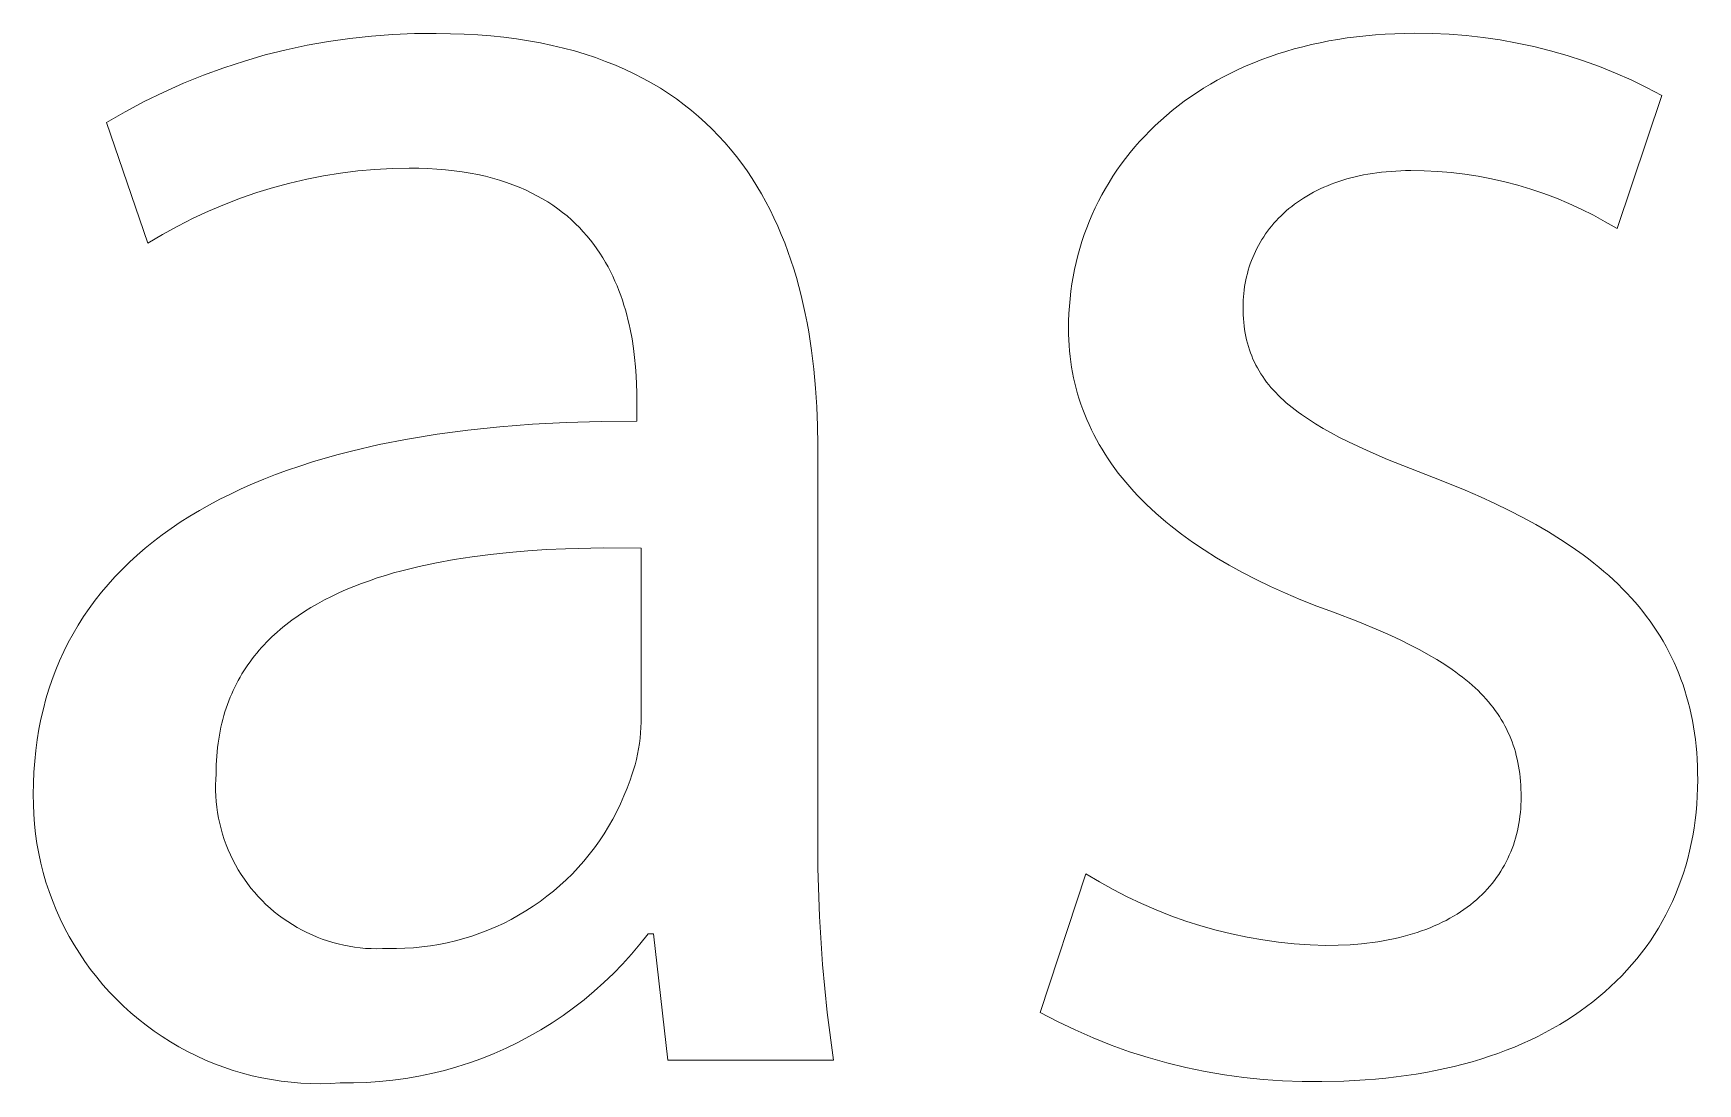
# Model space of a CAD drawing. Header units: millimetres. Extents: x 3269 to 7089, y 1744 to 4413.
# Drawn here: x 6496.23 to 6526.92, y 1807.37 to 1826.73 of the extents above; entities that cross this region are included whole.
import ezdxf

# ---------------------------------------------------------------- set-up
doc = ezdxf.new("R2010")
doc.units = ezdxf.units.MM
doc.header["$MEASUREMENT"] = 0
doc.layers.add('Domyślny', color=7, linetype='Continuous', true_color=0x000000)

msp = doc.modelspace()

# ---------------------------------------------------------------- linework, layer by layer
at = {"layer": 'Domyślny', "color": 18, "lineweight": 15, "true_color": 0x000000}
for p, q in [((6501.67, 1826.582), (6502.064, 1826.638)), ((6502.064, 1826.638), (6502.461, 1826.681)), ((6502.461, 1826.681), (6502.858, 1826.71)), ((6502.858, 1826.71), (6503.257, 1826.726)), ((6503.257, 1826.726), (6503.655, 1826.727)), ((6503.655, 1826.727), (6503.917, 1826.724)), ((6503.917, 1826.724), (6504.172, 1826.716)), ((6504.172, 1826.716), (6504.422, 1826.702)), ((6504.422, 1826.702), (6504.665, 1826.683)), ((6504.665, 1826.683), (6504.902, 1826.658)), ((6504.902, 1826.658), (6505.134, 1826.629)), ((6520.283, 1826.619), (6520.452, 1826.645)), ((6520.452, 1826.645), (6520.623, 1826.668)), ((6520.623, 1826.668), (6520.797, 1826.687)), ((6520.797, 1826.687), (6520.973, 1826.703)), ((6520.973, 1826.703), (6521.151, 1826.715)), ((6521.151, 1826.715), (6521.332, 1826.724)), ((6521.332, 1826.724), (6521.515, 1826.729)), ((6521.515, 1826.729), (6521.701, 1826.731)), ((6521.701, 1826.731), (6522.017, 1826.728)), ((6522.017, 1826.728), (6522.333, 1826.714)), ((6522.333, 1826.714), (6522.649, 1826.69)), ((6522.649, 1826.69), (6522.963, 1826.654)), ((6522.963, 1826.654), (6523.276, 1826.609)), ((6500.118, 1826.22), (6500.501, 1826.331)), ((6500.501, 1826.331), (6500.887, 1826.428)), ((6500.887, 1826.428), (6501.277, 1826.512)), ((6501.277, 1826.512), (6501.67, 1826.582)), ((6505.134, 1826.629), (6505.359, 1826.594)), ((6505.359, 1826.594), (6505.579, 1826.554)), ((6505.579, 1826.554), (6505.793, 1826.509)), ((6505.793, 1826.509), (6506.002, 1826.459)), ((6506.002, 1826.459), (6506.205, 1826.405)), ((6506.205, 1826.405), (6506.402, 1826.346)), ((6506.402, 1826.346), (6506.594, 1826.282)), ((6519.023, 1826.299), (6519.172, 1826.35)), ((6519.172, 1826.35), (6519.323, 1826.397)), ((6519.323, 1826.397), (6519.477, 1826.442)), ((6519.477, 1826.442), (6519.633, 1826.484)), ((6519.633, 1826.484), (6519.792, 1826.522)), ((6519.792, 1826.522), (6519.953, 1826.558)), ((6519.953, 1826.558), (6520.117, 1826.59)), ((6520.117, 1826.59), (6520.283, 1826.619)), ((6523.276, 1826.609), (6523.587, 1826.552)), ((6523.587, 1826.552), (6523.897, 1826.486)), ((6523.897, 1826.486), (6524.204, 1826.409)), ((6524.204, 1826.409), (6524.508, 1826.321)), ((6499.364, 1825.96), (6499.739, 1826.096)), ((6499.739, 1826.096), (6500.118, 1826.22)), ((6506.594, 1826.282), (6506.78, 1826.214)), ((6506.78, 1826.214), (6506.961, 1826.142)), ((6506.961, 1826.142), (6507.137, 1826.065)), ((6507.137, 1826.065), (6507.308, 1825.984)), ((6518.32, 1826.003), (6518.455, 1826.068)), ((6518.455, 1826.068), (6518.593, 1826.13)), ((6518.593, 1826.13), (6518.734, 1826.189)), ((6518.734, 1826.189), (6518.877, 1826.245)), ((6518.877, 1826.245), (6519.023, 1826.299)), ((6524.508, 1826.321), (6524.809, 1826.223)), ((6524.809, 1826.223), (6525.106, 1826.116)), ((6525.106, 1826.116), (6525.4, 1825.998)), ((6498.631, 1825.648), (6498.995, 1825.81)), ((6498.995, 1825.81), (6499.364, 1825.96)), ((6507.308, 1825.984), (6507.474, 1825.899)), ((6507.474, 1825.899), (6507.634, 1825.81)), ((6507.634, 1825.81), (6507.79, 1825.717)), ((6507.79, 1825.717), (6507.94, 1825.62)), ((6517.685, 1825.641), (6517.806, 1825.718)), ((6517.806, 1825.718), (6517.931, 1825.793)), ((6517.931, 1825.793), (6518.058, 1825.866)), ((6518.058, 1825.866), (6518.187, 1825.936)), ((6518.187, 1825.936), (6518.32, 1826.003)), ((6525.4, 1825.998), (6525.689, 1825.87)), ((6525.689, 1825.87), (6525.974, 1825.733)), ((6525.974, 1825.733), (6526.255, 1825.586)), ((6497.92, 1825.286), (6498.272, 1825.473)), ((6498.272, 1825.473), (6498.631, 1825.648)), ((6507.94, 1825.62), (6508.086, 1825.52)), ((6508.086, 1825.52), (6508.227, 1825.415)), ((6508.227, 1825.415), (6508.363, 1825.308)), ((6517.337, 1825.393), (6517.45, 1825.478)), ((6517.45, 1825.478), (6517.566, 1825.56)), ((6517.566, 1825.56), (6517.685, 1825.641)), ((6526.255, 1825.586), (6525.428, 1823.131)), ((6497.575, 1825.086), (6497.92, 1825.286)), ((6508.363, 1825.308), (6508.495, 1825.197)), ((6508.495, 1825.197), (6508.622, 1825.082)), ((6516.913, 1825.031), (6517.015, 1825.125)), ((6517.015, 1825.125), (6517.119, 1825.217)), ((6517.119, 1825.217), (6517.227, 1825.306)), ((6517.227, 1825.306), (6517.337, 1825.393)), ((6498.338, 1822.86), (6497.575, 1825.086)), ((6508.622, 1825.082), (6508.744, 1824.964)), ((6508.744, 1824.964), (6508.862, 1824.843)), ((6508.862, 1824.843), (6508.976, 1824.719)), ((6516.626, 1824.737), (6516.719, 1824.837)), ((6516.719, 1824.837), (6516.815, 1824.935)), ((6516.815, 1824.935), (6516.913, 1825.031)), ((6508.976, 1824.719), (6509.085, 1824.592)), ((6509.085, 1824.592), (6509.19, 1824.462)), ((6516.366, 1824.425), (6516.45, 1824.531)), ((6516.45, 1824.531), (6516.537, 1824.635)), ((6516.537, 1824.635), (6516.626, 1824.737)), ((6502.209, 1824.193), (6501.894, 1824.154)), ((6502.525, 1824.222), (6502.209, 1824.193)), ((6502.842, 1824.24), (6502.525, 1824.222)), ((6503.159, 1824.247), (6502.842, 1824.24)), ((6503.334, 1824.245), (6503.159, 1824.247)), ((6503.504, 1824.239), (6503.334, 1824.245)), ((6503.669, 1824.229), (6503.504, 1824.239)), ((6503.829, 1824.215), (6503.669, 1824.229)), ((6503.985, 1824.198), (6503.829, 1824.215)), ((6504.136, 1824.177), (6503.985, 1824.198)), ((6509.19, 1824.462), (6509.291, 1824.329)), ((6509.291, 1824.329), (6509.387, 1824.194)), ((6509.387, 1824.194), (6509.48, 1824.056)), ((6516.134, 1824.096), (6516.208, 1824.208)), ((6516.208, 1824.208), (6516.286, 1824.317)), ((6516.286, 1824.317), (6516.366, 1824.425)), ((6521.173, 1824.179), (6521.087, 1824.17)), ((6521.261, 1824.186), (6521.173, 1824.179)), ((6521.349, 1824.192), (6521.261, 1824.186)), ((6521.44, 1824.196), (6521.349, 1824.192)), ((6521.531, 1824.199), (6521.44, 1824.196)), ((6521.624, 1824.2), (6521.531, 1824.199)), ((6521.874, 1824.196), (6521.624, 1824.2)), ((6522.124, 1824.184), (6521.874, 1824.196)), ((6522.373, 1824.163), (6522.124, 1824.184)), ((6500.653, 1823.888), (6500.349, 1823.795)), ((6500.959, 1823.97), (6500.653, 1823.888)), ((6501.269, 1824.042), (6500.959, 1823.97)), ((6501.58, 1824.103), (6501.269, 1824.042)), ((6501.894, 1824.154), (6501.58, 1824.103)), ((6504.282, 1824.153), (6504.136, 1824.177)), ((6504.424, 1824.125), (6504.282, 1824.153)), ((6504.562, 1824.094), (6504.424, 1824.125)), ((6504.695, 1824.06), (6504.562, 1824.094)), ((6504.825, 1824.022), (6504.695, 1824.06)), ((6504.95, 1823.982), (6504.825, 1824.022)), ((6505.07, 1823.939), (6504.95, 1823.982)), ((6505.187, 1823.892), (6505.07, 1823.939)), ((6505.3, 1823.843), (6505.187, 1823.892)), ((6509.48, 1824.056), (6509.568, 1823.915)), ((6509.568, 1823.915), (6509.653, 1823.772)), ((6515.994, 1823.868), (6516.062, 1823.983)), ((6516.062, 1823.983), (6516.134, 1824.096)), ((6520.022, 1823.892), (6519.957, 1823.862)), ((6520.089, 1823.921), (6520.022, 1823.892)), ((6520.158, 1823.948), (6520.089, 1823.921)), ((6520.228, 1823.974), (6520.158, 1823.948)), ((6520.299, 1823.999), (6520.228, 1823.974)), ((6520.371, 1824.023), (6520.299, 1823.999)), ((6520.445, 1824.045), (6520.371, 1824.023)), ((6520.521, 1824.066), (6520.445, 1824.045)), ((6520.597, 1824.085), (6520.521, 1824.066)), ((6520.676, 1824.103), (6520.597, 1824.085)), ((6520.755, 1824.119), (6520.676, 1824.103)), ((6520.836, 1824.134), (6520.755, 1824.119)), ((6520.918, 1824.148), (6520.836, 1824.134)), ((6521.002, 1824.16), (6520.918, 1824.148)), ((6521.087, 1824.17), (6521.002, 1824.16)), ((6522.622, 1824.134), (6522.373, 1824.163)), ((6522.869, 1824.096), (6522.622, 1824.134)), ((6523.115, 1824.049), (6522.869, 1824.096)), ((6523.359, 1823.994), (6523.115, 1824.049)), ((6523.601, 1823.931), (6523.359, 1823.994)), ((6523.84, 1823.859), (6523.601, 1823.931)), ((6499.752, 1823.577), (6499.46, 1823.454)), ((6500.049, 1823.691), (6499.752, 1823.577)), ((6500.349, 1823.795), (6500.049, 1823.691)), ((6505.409, 1823.792), (6505.3, 1823.843)), ((6505.514, 1823.737), (6505.409, 1823.792)), ((6505.615, 1823.681), (6505.514, 1823.737)), ((6505.713, 1823.621), (6505.615, 1823.681)), ((6505.807, 1823.56), (6505.713, 1823.621)), ((6509.653, 1823.772), (6509.734, 1823.626)), ((6509.734, 1823.626), (6509.811, 1823.479)), ((6515.808, 1823.514), (6515.867, 1823.634)), ((6515.867, 1823.634), (6515.929, 1823.752)), ((6515.929, 1823.752), (6515.994, 1823.868)), ((6519.484, 1823.58), (6519.431, 1823.539)), ((6519.538, 1823.619), (6519.484, 1823.58)), ((6519.593, 1823.657), (6519.538, 1823.619)), ((6519.65, 1823.694), (6519.593, 1823.657)), ((6519.709, 1823.73), (6519.65, 1823.694)), ((6519.769, 1823.765), (6519.709, 1823.73)), ((6519.83, 1823.799), (6519.769, 1823.765)), ((6519.893, 1823.831), (6519.83, 1823.799)), ((6519.957, 1823.862), (6519.893, 1823.831)), ((6524.077, 1823.779), (6523.84, 1823.859)), ((6524.311, 1823.691), (6524.077, 1823.779)), ((6524.542, 1823.594), (6524.311, 1823.691)), ((6524.769, 1823.49), (6524.542, 1823.594)), ((6499.172, 1823.32), (6498.889, 1823.176)), ((6499.46, 1823.454), (6499.172, 1823.32)), ((6505.897, 1823.496), (6505.807, 1823.56)), ((6505.984, 1823.43), (6505.897, 1823.496)), ((6506.068, 1823.363), (6505.984, 1823.43)), ((6506.148, 1823.293), (6506.068, 1823.363)), ((6506.224, 1823.221), (6506.148, 1823.293)), ((6509.811, 1823.479), (6509.884, 1823.329)), ((6509.884, 1823.329), (6509.953, 1823.177)), ((6515.651, 1823.146), (6515.701, 1823.271)), ((6515.701, 1823.271), (6515.753, 1823.393)), ((6515.753, 1823.393), (6515.808, 1823.514)), ((6519.145, 1823.276), (6519.103, 1823.229)), ((6519.189, 1823.322), (6519.145, 1823.276)), ((6519.235, 1823.368), (6519.189, 1823.322)), ((6519.282, 1823.412), (6519.235, 1823.368)), ((6519.33, 1823.455), (6519.282, 1823.412)), ((6519.38, 1823.498), (6519.33, 1823.455)), ((6519.431, 1823.539), (6519.38, 1823.498)), ((6524.993, 1823.378), (6524.769, 1823.49)), ((6525.212, 1823.258), (6524.993, 1823.378)), ((6525.428, 1823.131), (6525.212, 1823.258)), ((6498.611, 1823.023), (6498.338, 1822.86)), ((6498.889, 1823.176), (6498.611, 1823.023)), ((6506.298, 1823.148), (6506.224, 1823.221)), ((6506.368, 1823.073), (6506.298, 1823.148)), ((6506.436, 1822.996), (6506.368, 1823.073)), ((6506.5, 1822.918), (6506.436, 1822.996)), ((6509.953, 1823.177), (6510.019, 1823.023)), ((6510.019, 1823.023), (6510.082, 1822.867)), ((6515.563, 1822.894), (6515.606, 1823.021)), ((6515.606, 1823.021), (6515.651, 1823.146)), ((6518.913, 1822.979), (6518.88, 1822.927)), ((6518.948, 1823.031), (6518.913, 1822.979)), ((6518.985, 1823.082), (6518.948, 1823.031)), ((6519.023, 1823.132), (6518.985, 1823.082)), ((6519.062, 1823.181), (6519.023, 1823.132)), ((6519.103, 1823.229), (6519.062, 1823.181)), ((6506.561, 1822.839), (6506.5, 1822.918)), ((6506.619, 1822.758), (6506.561, 1822.839)), ((6506.675, 1822.676), (6506.619, 1822.758)), ((6506.728, 1822.593), (6506.675, 1822.676)), ((6510.082, 1822.867), (6510.14, 1822.709)), ((6510.14, 1822.709), (6510.196, 1822.55)), ((6515.488, 1822.637), (6515.524, 1822.766)), ((6515.524, 1822.766), (6515.563, 1822.894)), ((6518.735, 1822.654), (6518.711, 1822.597)), ((6518.761, 1822.71), (6518.735, 1822.654)), ((6518.789, 1822.765), (6518.761, 1822.71)), ((6518.818, 1822.82), (6518.789, 1822.765)), ((6518.848, 1822.874), (6518.818, 1822.82)), ((6518.88, 1822.927), (6518.848, 1822.874)), ((6506.778, 1822.508), (6506.728, 1822.593)), ((6506.825, 1822.423), (6506.778, 1822.508)), ((6506.87, 1822.337), (6506.825, 1822.423)), ((6506.912, 1822.251), (6506.87, 1822.337)), ((6510.196, 1822.55), (6510.248, 1822.389)), ((6510.248, 1822.389), (6510.297, 1822.227)), ((6515.4, 1822.243), (6515.426, 1822.375)), ((6515.426, 1822.375), (6515.455, 1822.507)), ((6515.455, 1822.507), (6515.488, 1822.637)), ((6518.629, 1822.364), (6518.613, 1822.305)), ((6518.647, 1822.424), (6518.629, 1822.364)), ((6518.667, 1822.482), (6518.647, 1822.424)), ((6518.688, 1822.54), (6518.667, 1822.482)), ((6518.711, 1822.597), (6518.688, 1822.54)), ((6506.952, 1822.163), (6506.912, 1822.251)), ((6506.99, 1822.075), (6506.952, 1822.163)), ((6507.025, 1821.987), (6506.99, 1822.075)), ((6510.297, 1822.227), (6510.342, 1822.063)), ((6510.342, 1822.063), (6510.385, 1821.897)), ((6515.359, 1821.974), (6515.378, 1822.109)), ((6515.378, 1822.109), (6515.4, 1822.243)), ((6518.562, 1822.061), (6518.553, 1821.998)), ((6518.572, 1822.122), (6518.562, 1822.061)), ((6518.584, 1822.184), (6518.572, 1822.122)), ((6518.598, 1822.244), (6518.584, 1822.184)), ((6518.613, 1822.305), (6518.598, 1822.244)), ((6507.058, 1821.898), (6507.025, 1821.987)), ((6507.089, 1821.809), (6507.058, 1821.898)), ((6507.118, 1821.72), (6507.089, 1821.809)), ((6510.385, 1821.897), (6510.424, 1821.731)), ((6510.424, 1821.731), (6510.461, 1821.563)), ((6515.331, 1821.702), (6515.343, 1821.838)), ((6515.343, 1821.838), (6515.359, 1821.974)), ((6518.534, 1821.745), (6518.533, 1821.681)), ((6518.536, 1821.809), (6518.534, 1821.745)), ((6518.54, 1821.873), (6518.536, 1821.809)), ((6518.546, 1821.936), (6518.54, 1821.873)), ((6518.553, 1821.998), (6518.546, 1821.936)), ((6507.144, 1821.631), (6507.118, 1821.72)), ((6507.169, 1821.541), (6507.144, 1821.631)), ((6507.192, 1821.452), (6507.169, 1821.541)), ((6507.213, 1821.363), (6507.192, 1821.452)), ((6510.461, 1821.563), (6510.494, 1821.394)), ((6515.315, 1821.287), (6515.317, 1821.426)), ((6515.317, 1821.426), (6515.322, 1821.564)), ((6515.322, 1821.564), (6515.331, 1821.702)), ((6518.533, 1821.681), (6518.534, 1821.609)), ((6518.534, 1821.609), (6518.536, 1821.539)), ((6518.536, 1821.539), (6518.54, 1821.47)), ((6518.54, 1821.47), (6518.546, 1821.402)), ((6507.232, 1821.274), (6507.213, 1821.363)), ((6507.266, 1821.097), (6507.232, 1821.274)), ((6510.494, 1821.394), (6510.525, 1821.225)), ((6510.525, 1821.225), (6510.577, 1820.883)), ((6515.316, 1821.183), (6515.315, 1821.287)), ((6515.32, 1821.08), (6515.316, 1821.183)), ((6518.546, 1821.402), (6518.553, 1821.335)), ((6518.553, 1821.335), (6518.562, 1821.27)), ((6518.562, 1821.27), (6518.573, 1821.205)), ((6518.573, 1821.205), (6518.585, 1821.142)), ((6518.585, 1821.142), (6518.599, 1821.079)), ((6507.293, 1820.922), (6507.266, 1821.097)), ((6507.315, 1820.751), (6507.293, 1820.922)), ((6510.577, 1820.883), (6510.619, 1820.538)), ((6515.325, 1820.978), (6515.32, 1821.08)), ((6515.334, 1820.876), (6515.325, 1820.978)), ((6515.344, 1820.775), (6515.334, 1820.876)), ((6518.599, 1821.079), (6518.614, 1821.018)), ((6518.614, 1821.018), (6518.631, 1820.957)), ((6518.631, 1820.957), (6518.65, 1820.898)), ((6518.65, 1820.898), (6518.671, 1820.839)), ((6518.671, 1820.839), (6518.693, 1820.782)), ((6507.332, 1820.582), (6507.315, 1820.751)), ((6507.344, 1820.418), (6507.332, 1820.582)), ((6510.619, 1820.538), (6510.651, 1820.191)), ((6515.357, 1820.674), (6515.344, 1820.775)), ((6515.372, 1820.574), (6515.357, 1820.674)), ((6515.389, 1820.475), (6515.372, 1820.574)), ((6518.693, 1820.782), (6518.716, 1820.725)), ((6518.716, 1820.725), (6518.742, 1820.67)), ((6518.742, 1820.67), (6518.769, 1820.615)), ((6518.769, 1820.615), (6518.798, 1820.561)), ((6518.798, 1820.561), (6518.828, 1820.507)), ((6518.828, 1820.507), (6518.861, 1820.455)), ((6507.351, 1820.26), (6507.344, 1820.418)), ((6507.356, 1820.107), (6507.351, 1820.26)), ((6510.651, 1820.191), (6510.673, 1819.843)), ((6515.409, 1820.376), (6515.389, 1820.475)), ((6515.431, 1820.278), (6515.409, 1820.376)), ((6515.456, 1820.181), (6515.431, 1820.278)), ((6518.861, 1820.455), (6518.895, 1820.403)), ((6518.895, 1820.403), (6518.93, 1820.352)), ((6518.93, 1820.352), (6518.968, 1820.302)), ((6518.968, 1820.302), (6519.007, 1820.252)), ((6519.007, 1820.252), (6519.048, 1820.203)), ((6519.048, 1820.203), (6519.09, 1820.155)), ((6507.357, 1819.96), (6507.356, 1820.107)), ((6507.357, 1819.578), (6507.357, 1819.96)), ((6515.482, 1820.084), (6515.456, 1820.181)), ((6515.511, 1819.987), (6515.482, 1820.084)), ((6515.543, 1819.892), (6515.511, 1819.987)), ((6515.577, 1819.797), (6515.543, 1819.892)), ((6519.09, 1820.155), (6519.135, 1820.107)), ((6519.135, 1820.107), (6519.181, 1820.06)), ((6519.181, 1820.06), (6519.228, 1820.013)), ((6519.228, 1820.013), (6519.278, 1819.967)), ((6519.278, 1819.967), (6519.329, 1819.921)), ((6519.329, 1819.921), (6519.382, 1819.876)), ((6506.696, 1819.575), (6507.357, 1819.578)), ((6510.673, 1819.843), (6510.686, 1819.494)), ((6515.613, 1819.702), (6515.577, 1819.797)), ((6515.652, 1819.609), (6515.613, 1819.702)), ((6515.693, 1819.516), (6515.652, 1819.609)), ((6519.382, 1819.876), (6519.437, 1819.832)), ((6519.437, 1819.832), (6519.494, 1819.787)), ((6519.494, 1819.787), (6519.552, 1819.744)), ((6519.552, 1819.744), (6519.612, 1819.7)), ((6519.612, 1819.7), (6519.738, 1819.614)), ((6519.738, 1819.614), (6519.871, 1819.53)), ((6503.129, 1819.25), (6503.675, 1819.34)), ((6503.675, 1819.34), (6504.241, 1819.415)), ((6504.241, 1819.415), (6504.826, 1819.477)), ((6504.826, 1819.477), (6505.431, 1819.524)), ((6505.431, 1819.524), (6506.054, 1819.556)), ((6506.054, 1819.556), (6506.696, 1819.575)), ((6510.686, 1819.494), (6510.69, 1819.146)), ((6515.736, 1819.423), (6515.693, 1819.516)), ((6515.782, 1819.332), (6515.736, 1819.423)), ((6515.83, 1819.241), (6515.782, 1819.332)), ((6519.871, 1819.53), (6520.011, 1819.446)), ((6520.011, 1819.446), (6520.159, 1819.364)), ((6520.159, 1819.364), (6520.314, 1819.282)), ((6520.314, 1819.282), (6520.476, 1819.2)), ((6501.608, 1818.898), (6501.849, 1818.966)), ((6501.849, 1818.966), (6502.095, 1819.03)), ((6502.095, 1819.03), (6502.602, 1819.147)), ((6502.602, 1819.147), (6503.129, 1819.25)), ((6510.69, 1819.146), (6510.69, 1812.226)), ((6515.88, 1819.15), (6515.83, 1819.241)), ((6515.933, 1819.061), (6515.88, 1819.15)), ((6515.988, 1818.972), (6515.933, 1819.061)), ((6516.046, 1818.883), (6515.988, 1818.972)), ((6520.476, 1819.2), (6520.823, 1819.037)), ((6520.823, 1819.037), (6521.199, 1818.874)), ((6500.694, 1818.595), (6500.915, 1818.676)), ((6500.915, 1818.676), (6501.141, 1818.753)), ((6501.141, 1818.753), (6501.372, 1818.828)), ((6501.372, 1818.828), (6501.608, 1818.898)), ((6516.106, 1818.796), (6516.046, 1818.883)), ((6516.169, 1818.709), (6516.106, 1818.796)), ((6516.233, 1818.623), (6516.169, 1818.709)), ((6521.199, 1818.874), (6522.044, 1818.539)), ((6500.062, 1818.332), (6500.267, 1818.423)), ((6500.267, 1818.423), (6500.478, 1818.511)), ((6500.478, 1818.511), (6500.694, 1818.595)), ((6516.301, 1818.538), (6516.233, 1818.623)), ((6516.37, 1818.453), (6516.301, 1818.538)), ((6516.443, 1818.369), (6516.37, 1818.453)), ((6516.517, 1818.286), (6516.443, 1818.369)), ((6522.044, 1818.539), (6522.341, 1818.423)), ((6522.341, 1818.423), (6522.629, 1818.305)), ((6499.476, 1818.038), (6499.666, 1818.139)), ((6499.666, 1818.139), (6499.861, 1818.237)), ((6499.861, 1818.237), (6500.062, 1818.332)), ((6516.594, 1818.204), (6516.517, 1818.286)), ((6516.673, 1818.122), (6516.594, 1818.204)), ((6516.755, 1818.041), (6516.673, 1818.122)), ((6516.839, 1817.961), (6516.755, 1818.041)), ((6522.629, 1818.305), (6522.908, 1818.185)), ((6522.908, 1818.185), (6523.177, 1818.062)), ((6523.177, 1818.062), (6523.438, 1817.936)), ((6498.937, 1817.715), (6499.111, 1817.826)), ((6499.111, 1817.826), (6499.291, 1817.934)), ((6499.291, 1817.934), (6499.476, 1818.038)), ((6516.926, 1817.882), (6516.839, 1817.961)), ((6517.015, 1817.804), (6516.926, 1817.882)), ((6517.107, 1817.726), (6517.015, 1817.804)), ((6523.438, 1817.936), (6523.689, 1817.807)), ((6523.689, 1817.807), (6523.931, 1817.675)), ((6498.445, 1817.362), (6498.603, 1817.483)), ((6498.603, 1817.483), (6498.767, 1817.601)), ((6498.767, 1817.601), (6498.937, 1817.715)), ((6517.201, 1817.649), (6517.107, 1817.726)), ((6517.396, 1817.498), (6517.201, 1817.649)), ((6517.601, 1817.35), (6517.396, 1817.498)), ((6523.931, 1817.675), (6524.163, 1817.54)), ((6524.163, 1817.54), (6524.386, 1817.401)), ((6498.143, 1817.111), (6498.291, 1817.238)), ((6498.291, 1817.238), (6498.445, 1817.362)), ((6504.658, 1817.124), (6504.32, 1817.081)), ((6505, 1817.161), (6504.658, 1817.124)), ((6505.345, 1817.19), (6505, 1817.161)), ((6505.692, 1817.212), (6505.345, 1817.19)), ((6506.041, 1817.228), (6505.692, 1817.212)), ((6506.74, 1817.243), (6506.041, 1817.228)), ((6507.433, 1817.238), (6506.74, 1817.243)), ((6507.433, 1814.032), (6507.433, 1817.238)), ((6517.816, 1817.205), (6517.601, 1817.35)), ((6518.041, 1817.063), (6517.816, 1817.205)), ((6524.386, 1817.401), (6524.6, 1817.259)), ((6524.6, 1817.259), (6524.805, 1817.113)), ((6497.731, 1816.709), (6497.863, 1816.846)), ((6497.863, 1816.846), (6498.001, 1816.98)), ((6498.001, 1816.98), (6498.143, 1817.111)), ((6503.025, 1816.823), (6502.871, 1816.781)), ((6503.339, 1816.901), (6503.025, 1816.823)), ((6503.66, 1816.97), (6503.339, 1816.901)), ((6503.987, 1817.029), (6503.66, 1816.97)), ((6504.32, 1817.081), (6503.987, 1817.029)), ((6518.276, 1816.925), (6518.041, 1817.063)), ((6518.521, 1816.791), (6518.276, 1816.925)), ((6524.805, 1817.113), (6524.903, 1817.039)), ((6524.903, 1817.039), (6525, 1816.964)), ((6525, 1816.964), (6525.094, 1816.888)), ((6525.094, 1816.888), (6525.186, 1816.811)), ((6497.484, 1816.425), (6497.605, 1816.569)), ((6497.605, 1816.569), (6497.731, 1816.709)), ((6502.137, 1816.532), (6501.998, 1816.474)), ((6502.279, 1816.587), (6502.137, 1816.532)), ((6502.423, 1816.639), (6502.279, 1816.587)), ((6502.57, 1816.689), (6502.423, 1816.639)), ((6502.72, 1816.736), (6502.57, 1816.689)), ((6502.871, 1816.781), (6502.72, 1816.736)), ((6518.775, 1816.66), (6518.521, 1816.791)), ((6519.04, 1816.532), (6518.775, 1816.66)), ((6519.315, 1816.408), (6519.04, 1816.532)), ((6525.186, 1816.811), (6525.275, 1816.732)), ((6525.275, 1816.732), (6525.362, 1816.653)), ((6525.362, 1816.653), (6525.447, 1816.573)), ((6525.447, 1816.573), (6525.529, 1816.492)), ((6497.258, 1816.129), (6497.368, 1816.279)), ((6497.368, 1816.279), (6497.484, 1816.425)), ((6501.47, 1816.215), (6501.346, 1816.144)), ((6501.597, 1816.284), (6501.47, 1816.215)), ((6501.728, 1816.35), (6501.597, 1816.284)), ((6501.861, 1816.414), (6501.728, 1816.35)), ((6501.998, 1816.474), (6501.861, 1816.414)), ((6519.6, 1816.288), (6519.315, 1816.408)), ((6519.895, 1816.171), (6519.6, 1816.288)), ((6525.529, 1816.492), (6525.609, 1816.409)), ((6525.609, 1816.409), (6525.687, 1816.326)), ((6525.687, 1816.326), (6525.762, 1816.241)), ((6525.762, 1816.241), (6525.835, 1816.155)), ((6497.054, 1815.82), (6497.153, 1815.976)), ((6497.153, 1815.976), (6497.258, 1816.129)), ((6500.994, 1815.91), (6500.884, 1815.826)), ((6501.108, 1815.991), (6500.994, 1815.91)), ((6501.225, 1816.069), (6501.108, 1815.991)), ((6501.346, 1816.144), (6501.225, 1816.069)), ((6520.2, 1816.059), (6519.895, 1816.171)), ((6520.649, 1815.887), (6520.2, 1816.059)), ((6525.835, 1816.155), (6525.906, 1816.068)), ((6525.906, 1816.068), (6525.974, 1815.98)), ((6525.974, 1815.98), (6526.04, 1815.891)), ((6496.872, 1815.498), (6496.96, 1815.661)), ((6496.96, 1815.661), (6497.054, 1815.82)), ((6500.625, 1815.601), (6500.576, 1815.554)), ((6500.675, 1815.648), (6500.625, 1815.601)), ((6500.725, 1815.693), (6500.675, 1815.648)), ((6500.777, 1815.738), (6500.725, 1815.693)), ((6500.83, 1815.782), (6500.777, 1815.738)), ((6500.884, 1815.826), (6500.83, 1815.782)), ((6521.064, 1815.715), (6520.649, 1815.887)), ((6521.259, 1815.628), (6521.064, 1815.715)), ((6521.445, 1815.541), (6521.259, 1815.628)), ((6526.04, 1815.891), (6526.103, 1815.8)), ((6526.103, 1815.8), (6526.164, 1815.709)), ((6526.164, 1815.709), (6526.223, 1815.616)), ((6526.223, 1815.616), (6526.279, 1815.522)), ((6496.713, 1815.164), (6496.79, 1815.333)), ((6496.79, 1815.333), (6496.872, 1815.498)), ((6500.347, 1815.305), (6500.305, 1815.252)), ((6500.391, 1815.356), (6500.347, 1815.305)), ((6500.436, 1815.407), (6500.391, 1815.356)), ((6500.481, 1815.457), (6500.436, 1815.407)), ((6500.528, 1815.506), (6500.481, 1815.457)), ((6500.576, 1815.554), (6500.528, 1815.506)), ((6521.623, 1815.453), (6521.445, 1815.541)), ((6521.792, 1815.365), (6521.623, 1815.453)), ((6521.954, 1815.275), (6521.792, 1815.365)), ((6526.279, 1815.522), (6526.333, 1815.426)), ((6526.333, 1815.426), (6526.385, 1815.329)), ((6526.385, 1815.329), (6526.434, 1815.231)), ((6496.575, 1814.818), (6496.641, 1814.993)), ((6496.641, 1814.993), (6496.713, 1815.164)), ((6500.109, 1814.977), (6500.074, 1814.919)), ((6500.146, 1815.034), (6500.109, 1814.977)), ((6500.184, 1815.09), (6500.146, 1815.034)), ((6500.223, 1815.145), (6500.184, 1815.09)), ((6500.264, 1815.199), (6500.223, 1815.145)), ((6500.305, 1815.252), (6500.264, 1815.199)), ((6522.107, 1815.185), (6521.954, 1815.275)), ((6522.252, 1815.093), (6522.107, 1815.185)), ((6522.39, 1815), (6522.252, 1815.093)), ((6522.456, 1814.953), (6522.39, 1815)), ((6526.434, 1815.231), (6526.481, 1815.132)), ((6526.481, 1815.132), (6526.526, 1815.031)), ((6526.526, 1815.031), (6526.568, 1814.929)), ((6496.515, 1814.64), (6496.575, 1814.818)), ((6499.943, 1814.679), (6499.913, 1814.616)), ((6499.974, 1814.74), (6499.943, 1814.679)), ((6500.006, 1814.801), (6499.974, 1814.74)), ((6500.039, 1814.86), (6500.006, 1814.801)), ((6500.074, 1814.919), (6500.039, 1814.86)), ((6522.52, 1814.905), (6522.456, 1814.953)), ((6522.582, 1814.858), (6522.52, 1814.905)), ((6522.642, 1814.809), (6522.582, 1814.858)), ((6522.701, 1814.761), (6522.642, 1814.809)), ((6522.757, 1814.711), (6522.701, 1814.761)), ((6522.812, 1814.662), (6522.757, 1814.711)), ((6526.568, 1814.929), (6526.607, 1814.825)), ((6526.607, 1814.825), (6526.645, 1814.721)), ((6526.645, 1814.721), (6526.68, 1814.614)), ((6496.412, 1814.276), (6496.461, 1814.46)), ((6496.461, 1814.46), (6496.515, 1814.64)), ((6499.831, 1814.423), (6499.807, 1814.357)), ((6499.857, 1814.489), (6499.831, 1814.423)), ((6499.885, 1814.553), (6499.857, 1814.489)), ((6499.913, 1814.616), (6499.885, 1814.553)), ((6522.865, 1814.612), (6522.812, 1814.662)), ((6522.916, 1814.561), (6522.865, 1814.612)), ((6522.965, 1814.51), (6522.916, 1814.561)), ((6523.012, 1814.458), (6522.965, 1814.51)), ((6523.058, 1814.406), (6523.012, 1814.458)), ((6523.101, 1814.353), (6523.058, 1814.406)), ((6526.68, 1814.614), (6526.712, 1814.506)), ((6526.712, 1814.506), (6526.742, 1814.397)), ((6526.742, 1814.397), (6526.77, 1814.287)), ((6496.331, 1813.899), (6496.368, 1814.089)), ((6496.368, 1814.089), (6496.412, 1814.276)), ((6499.721, 1814.082), (6499.703, 1814.011)), ((6499.741, 1814.153), (6499.721, 1814.082)), ((6499.761, 1814.222), (6499.741, 1814.153)), ((6499.783, 1814.29), (6499.761, 1814.222)), ((6499.807, 1814.357), (6499.783, 1814.29)), ((6523.143, 1814.3), (6523.101, 1814.353)), ((6523.184, 1814.246), (6523.143, 1814.3)), ((6523.222, 1814.191), (6523.184, 1814.246)), ((6523.259, 1814.136), (6523.222, 1814.191)), ((6523.294, 1814.08), (6523.259, 1814.136)), ((6523.328, 1814.023), (6523.294, 1814.08)), ((6526.77, 1814.287), (6526.795, 1814.174)), ((6526.795, 1814.174), (6526.818, 1814.061)), ((6526.818, 1814.061), (6526.839, 1813.946)), ((6496.299, 1813.706), (6496.331, 1813.899)), ((6499.658, 1813.792), (6499.645, 1813.717)), ((6499.672, 1813.866), (6499.658, 1813.792)), ((6499.687, 1813.939), (6499.672, 1813.866)), ((6499.703, 1814.011), (6499.687, 1813.939)), ((6507.415, 1813.735), (6507.424, 1813.834)), ((6507.424, 1813.834), (6507.43, 1813.933)), ((6507.43, 1813.933), (6507.433, 1814.032)), ((6523.359, 1813.966), (6523.328, 1814.023)), ((6523.389, 1813.908), (6523.359, 1813.966)), ((6523.418, 1813.849), (6523.389, 1813.908)), ((6523.444, 1813.79), (6523.418, 1813.849)), ((6523.47, 1813.73), (6523.444, 1813.79)), ((6526.839, 1813.946), (6526.857, 1813.829)), ((6526.857, 1813.829), (6526.873, 1813.711)), ((6496.253, 1813.311), (6496.273, 1813.51)), ((6496.273, 1813.51), (6496.299, 1813.706)), ((6499.616, 1813.485), (6499.61, 1813.406)), ((6499.625, 1813.563), (6499.616, 1813.485)), ((6499.634, 1813.641), (6499.625, 1813.563)), ((6499.645, 1813.717), (6499.634, 1813.641)), ((6507.347, 1813.343), (6507.369, 1813.44)), ((6507.369, 1813.44), (6507.387, 1813.538)), ((6507.387, 1813.538), (6507.403, 1813.636)), ((6507.403, 1813.636), (6507.415, 1813.735)), ((6523.493, 1813.669), (6523.47, 1813.73)), ((6523.515, 1813.607), (6523.493, 1813.669)), ((6523.535, 1813.544), (6523.515, 1813.607)), ((6523.554, 1813.481), (6523.535, 1813.544)), ((6523.571, 1813.417), (6523.554, 1813.481)), ((6526.873, 1813.711), (6526.886, 1813.591)), ((6526.886, 1813.591), (6526.897, 1813.469)), ((6526.897, 1813.469), (6526.905, 1813.346)), ((6496.238, 1813.109), (6496.253, 1813.311)), ((6499.601, 1813.244), (6499.598, 1813.162)), ((6499.598, 1813.162), (6499.598, 1813.078)), ((6499.604, 1813.326), (6499.601, 1813.244)), ((6499.61, 1813.406), (6499.604, 1813.326)), ((6507.264, 1813.057), (6507.295, 1813.152)), ((6507.295, 1813.152), (6507.322, 1813.247)), ((6507.322, 1813.247), (6507.347, 1813.343)), ((6523.587, 1813.351), (6523.571, 1813.417)), ((6523.601, 1813.285), (6523.587, 1813.351)), ((6523.613, 1813.219), (6523.601, 1813.285)), ((6523.624, 1813.151), (6523.613, 1813.219)), ((6523.634, 1813.082), (6523.624, 1813.151)), ((6526.905, 1813.346), (6526.911, 1813.222)), ((6526.911, 1813.222), (6526.915, 1813.095)), ((6496.227, 1812.697), (6496.23, 1812.904)), ((6496.23, 1812.904), (6496.238, 1813.109)), ((6499.591, 1812.976), (6499.588, 1812.874)), ((6499.588, 1812.874), (6499.588, 1812.771)), ((6499.598, 1813.078), (6499.591, 1812.976)), ((6507.176, 1812.816), (6507.23, 1812.964)), ((6507.23, 1812.964), (6507.264, 1813.057)), ((6523.642, 1813.012), (6523.634, 1813.082)), ((6523.648, 1812.942), (6523.642, 1813.012)), ((6523.653, 1812.87), (6523.648, 1812.942)), ((6523.657, 1812.798), (6523.653, 1812.87)), ((6526.916, 1812.967), (6526.914, 1812.816)), ((6526.915, 1813.095), (6526.916, 1812.967)), ((6496.228, 1812.515), (6496.227, 1812.697)), ((6499.588, 1812.771), (6499.592, 1812.669)), ((6499.592, 1812.669), (6499.6, 1812.567)), ((6499.6, 1812.567), (6499.611, 1812.465)), ((6506.986, 1812.384), (6507.054, 1812.526)), ((6507.054, 1812.526), (6507.118, 1812.67)), ((6507.118, 1812.67), (6507.176, 1812.816)), ((6523.656, 1812.507), (6523.659, 1812.578)), ((6523.659, 1812.724), (6523.657, 1812.798)), ((6523.66, 1812.649), (6523.659, 1812.724)), ((6523.659, 1812.578), (6523.66, 1812.649)), ((6526.909, 1812.665), (6526.899, 1812.516)), ((6526.914, 1812.816), (6526.909, 1812.665)), ((6496.235, 1812.333), (6496.228, 1812.515)), ((6496.249, 1812.152), (6496.235, 1812.333)), ((6499.611, 1812.465), (6499.625, 1812.363)), ((6499.625, 1812.363), (6499.643, 1812.262)), ((6499.643, 1812.262), (6499.665, 1812.162)), ((6506.835, 1812.108), (6506.913, 1812.245)), ((6506.913, 1812.245), (6506.986, 1812.384)), ((6510.69, 1812.226), (6510.691, 1811.338)), ((6523.618, 1812.161), (6523.629, 1812.229)), ((6523.629, 1812.229), (6523.639, 1812.298)), ((6523.639, 1812.298), (6523.646, 1812.367)), ((6523.646, 1812.367), (6523.652, 1812.437)), ((6523.652, 1812.437), (6523.656, 1812.507)), ((6526.87, 1812.222), (6526.85, 1812.078)), ((6526.886, 1812.368), (6526.87, 1812.222)), ((6526.899, 1812.516), (6526.886, 1812.368)), ((6496.269, 1811.971), (6496.249, 1812.152)), ((6496.295, 1811.791), (6496.269, 1811.971)), ((6499.665, 1812.162), (6499.689, 1812.063)), ((6499.689, 1812.063), (6499.718, 1811.964)), ((6499.718, 1811.964), (6499.749, 1811.867)), ((6506.665, 1811.844), (6506.752, 1811.975)), ((6506.752, 1811.975), (6506.835, 1812.108)), ((6523.557, 1811.895), (6523.575, 1811.961)), ((6523.575, 1811.961), (6523.591, 1812.027)), ((6523.591, 1812.027), (6523.606, 1812.094)), ((6523.606, 1812.094), (6523.618, 1812.161)), ((6526.826, 1811.935), (6526.798, 1811.794)), ((6526.85, 1812.078), (6526.826, 1811.935)), ((6496.328, 1811.612), (6496.295, 1811.791)), ((6496.366, 1811.434), (6496.328, 1811.612)), ((6499.749, 1811.867), (6499.784, 1811.771)), ((6499.784, 1811.771), (6499.822, 1811.676)), ((6499.822, 1811.676), (6499.864, 1811.582)), ((6506.478, 1811.591), (6506.574, 1811.716)), ((6506.574, 1811.716), (6506.665, 1811.844)), ((6523.442, 1811.578), (6523.469, 1811.64)), ((6523.469, 1811.64), (6523.494, 1811.703)), ((6523.494, 1811.703), (6523.517, 1811.766)), ((6523.517, 1811.766), (6523.538, 1811.83)), ((6523.538, 1811.83), (6523.557, 1811.895)), ((6526.767, 1811.654), (6526.732, 1811.516)), ((6526.798, 1811.794), (6526.767, 1811.654)), ((6496.411, 1811.258), (6496.366, 1811.434)), ((6499.864, 1811.582), (6499.909, 1811.49)), ((6499.909, 1811.49), (6499.956, 1811.399)), ((6499.956, 1811.399), (6500.007, 1811.31)), ((6500.007, 1811.31), (6500.061, 1811.223)), ((6506.166, 1811.237), (6506.274, 1811.352)), ((6506.274, 1811.352), (6506.378, 1811.47)), ((6506.378, 1811.47), (6506.478, 1811.591)), ((6510.691, 1811.338), (6510.721, 1810.45)), ((6523.284, 1811.281), (6523.319, 1811.339)), ((6523.319, 1811.339), (6523.353, 1811.397)), ((6523.353, 1811.397), (6523.384, 1811.457)), ((6523.384, 1811.457), (6523.414, 1811.517)), ((6523.414, 1811.517), (6523.442, 1811.578)), ((6526.694, 1811.38), (6526.652, 1811.245)), ((6526.732, 1811.516), (6526.694, 1811.38)), ((6496.461, 1811.084), (6496.411, 1811.258)), ((6496.518, 1810.911), (6496.461, 1811.084)), ((6500.061, 1811.223), (6500.118, 1811.138)), ((6500.118, 1811.138), (6500.178, 1811.055)), ((6500.178, 1811.055), (6500.24, 1810.973)), ((6505.819, 1810.918), (6505.938, 1811.02)), ((6505.938, 1811.02), (6506.054, 1811.127)), ((6506.054, 1811.127), (6506.166, 1811.237)), ((6514.793, 1808.681), (6515.633, 1811.237)), ((6515.633, 1811.237), (6515.883, 1811.086)), ((6515.883, 1811.086), (6516.138, 1810.944)), ((6523.036, 1810.954), (6523.082, 1811.006)), ((6523.082, 1811.006), (6523.126, 1811.059)), ((6523.126, 1811.059), (6523.168, 1811.113)), ((6523.168, 1811.113), (6523.208, 1811.168)), ((6523.208, 1811.168), (6523.247, 1811.224)), ((6523.247, 1811.224), (6523.284, 1811.281)), ((6526.607, 1811.112), (6526.558, 1810.981)), ((6526.652, 1811.245), (6526.607, 1811.112)), ((6496.581, 1810.74), (6496.518, 1810.911)), ((6496.649, 1810.572), (6496.581, 1810.74)), ((6500.24, 1810.973), (6500.306, 1810.895)), ((6500.306, 1810.895), (6500.374, 1810.818)), ((6500.374, 1810.818), (6500.444, 1810.744)), ((6500.444, 1810.744), (6500.517, 1810.672)), ((6505.441, 1810.636), (6505.57, 1810.725)), ((6505.57, 1810.725), (6505.696, 1810.82)), ((6505.696, 1810.82), (6505.819, 1810.918)), ((6516.138, 1810.944), (6516.398, 1810.81)), ((6516.398, 1810.81), (6516.662, 1810.685)), ((6516.662, 1810.685), (6516.931, 1810.569)), ((6522.724, 1810.664), (6522.78, 1810.71)), ((6522.78, 1810.71), (6522.835, 1810.756)), ((6522.835, 1810.756), (6522.888, 1810.804)), ((6522.888, 1810.804), (6522.939, 1810.853)), ((6522.939, 1810.853), (6522.988, 1810.903)), ((6522.988, 1810.903), (6523.036, 1810.954)), ((6526.45, 1810.725), (6526.391, 1810.6)), ((6526.506, 1810.852), (6526.45, 1810.725)), ((6526.558, 1810.981), (6526.506, 1810.852)), ((6496.723, 1810.406), (6496.649, 1810.572)), ((6496.803, 1810.242), (6496.723, 1810.406)), ((6500.517, 1810.672), (6500.593, 1810.603)), ((6500.593, 1810.603), (6500.671, 1810.536)), ((6500.671, 1810.536), (6500.751, 1810.472)), ((6500.751, 1810.472), (6500.833, 1810.411)), ((6500.833, 1810.411), (6500.917, 1810.353)), ((6504.896, 1810.322), (6505.036, 1810.394)), ((6505.036, 1810.394), (6505.174, 1810.47)), ((6505.174, 1810.47), (6505.309, 1810.55)), ((6505.309, 1810.55), (6505.441, 1810.636)), ((6510.721, 1810.45), (6510.779, 1809.564)), ((6516.931, 1810.569), (6517.203, 1810.462)), ((6517.203, 1810.462), (6517.478, 1810.364)), ((6522.207, 1810.341), (6522.278, 1810.377)), ((6522.278, 1810.377), (6522.347, 1810.415)), ((6522.347, 1810.415), (6522.414, 1810.453)), ((6522.414, 1810.453), (6522.48, 1810.493)), ((6522.48, 1810.493), (6522.543, 1810.534)), ((6522.543, 1810.534), (6522.605, 1810.576)), ((6522.605, 1810.576), (6522.666, 1810.619)), ((6522.666, 1810.619), (6522.724, 1810.664)), ((6526.328, 1810.476), (6526.262, 1810.355)), ((6526.391, 1810.6), (6526.328, 1810.476)), ((6496.889, 1810.082), (6496.803, 1810.242)), ((6496.98, 1809.924), (6496.889, 1810.082)), ((6500.917, 1810.353), (6501.004, 1810.298)), ((6501.004, 1810.298), (6501.092, 1810.245)), ((6501.092, 1810.245), (6501.182, 1810.196)), ((6501.182, 1810.196), (6501.273, 1810.15)), ((6501.273, 1810.15), (6501.366, 1810.107)), ((6501.366, 1810.107), (6501.461, 1810.067)), ((6501.461, 1810.067), (6501.556, 1810.031)), ((6504.163, 1810.04), (6504.314, 1810.086)), ((6504.314, 1810.086), (6504.462, 1810.138)), ((6504.462, 1810.138), (6504.609, 1810.194)), ((6504.609, 1810.194), (6504.754, 1810.256)), ((6504.754, 1810.256), (6504.896, 1810.322)), ((6507.561, 1810.127), (6507.411, 1809.937)), ((6507.662, 1810.127), (6507.561, 1810.127)), ((6507.929, 1807.799), (6507.662, 1810.127)), ((6517.478, 1810.364), (6517.757, 1810.276)), ((6517.757, 1810.276), (6518.038, 1810.197)), ((6518.038, 1810.197), (6518.322, 1810.128)), ((6518.322, 1810.128), (6518.608, 1810.068)), ((6518.608, 1810.068), (6518.896, 1810.018)), ((6521.395, 1810.057), (6521.484, 1810.079)), ((6521.484, 1810.079), (6521.572, 1810.102)), ((6521.572, 1810.102), (6521.658, 1810.127)), ((6521.658, 1810.127), (6521.742, 1810.154)), ((6521.742, 1810.154), (6521.824, 1810.182)), ((6521.824, 1810.182), (6521.904, 1810.211)), ((6521.904, 1810.211), (6521.983, 1810.241)), ((6521.983, 1810.241), (6522.059, 1810.273)), ((6522.059, 1810.273), (6522.134, 1810.307)), ((6522.134, 1810.307), (6522.207, 1810.341)), ((6526.119, 1810.118), (6526.043, 1810.002)), ((6526.192, 1810.235), (6526.119, 1810.118)), ((6526.262, 1810.355), (6526.192, 1810.235)), ((6497.076, 1809.77), (6496.98, 1809.924)), ((6497.177, 1809.619), (6497.076, 1809.77)), ((6501.556, 1810.031), (6501.653, 1809.998)), ((6501.653, 1809.998), (6501.751, 1809.968)), ((6501.751, 1809.968), (6501.85, 1809.942)), ((6501.85, 1809.942), (6501.95, 1809.919)), ((6501.95, 1809.919), (6502.051, 1809.899)), ((6502.051, 1809.899), (6502.152, 1809.883)), ((6502.152, 1809.883), (6502.253, 1809.87)), ((6502.253, 1809.87), (6502.355, 1809.861)), ((6502.355, 1809.861), (6502.458, 1809.856)), ((6502.458, 1809.856), (6502.56, 1809.853)), ((6502.56, 1809.853), (6502.663, 1809.855)), ((6502.663, 1809.855), (6502.765, 1809.86)), ((6502.765, 1809.86), (6502.922, 1809.858)), ((6502.922, 1809.858), (6503.079, 1809.862)), ((6503.079, 1809.862), (6503.236, 1809.872)), ((6503.236, 1809.872), (6503.393, 1809.887)), ((6503.393, 1809.887), (6503.549, 1809.907)), ((6503.549, 1809.907), (6503.704, 1809.932)), ((6503.704, 1809.932), (6503.858, 1809.963)), ((6503.858, 1809.963), (6504.012, 1809.999)), ((6504.012, 1809.999), (6504.163, 1810.04)), ((6507.411, 1809.937), (6507.254, 1809.751)), ((6518.896, 1810.018), (6519.185, 1809.977)), ((6519.185, 1809.977), (6519.476, 1809.946)), ((6519.476, 1809.946), (6519.768, 1809.926)), ((6519.768, 1809.926), (6520.06, 1809.915)), ((6520.06, 1809.915), (6520.286, 1809.918)), ((6520.286, 1809.918), (6520.505, 1809.928)), ((6520.505, 1809.928), (6520.716, 1809.946)), ((6520.716, 1809.946), (6520.818, 1809.957)), ((6520.818, 1809.957), (6520.919, 1809.969)), ((6520.919, 1809.969), (6521.018, 1809.984)), ((6521.018, 1809.984), (6521.115, 1810)), ((6521.115, 1810), (6521.21, 1810.017)), ((6521.21, 1810.017), (6521.304, 1810.036)), ((6521.304, 1810.036), (6521.395, 1810.057)), ((6525.88, 1809.778), (6525.793, 1809.668)), ((6525.963, 1809.889), (6525.88, 1809.778)), ((6526.043, 1810.002), (6525.963, 1809.889)), ((6497.284, 1809.472), (6497.177, 1809.619)), ((6497.396, 1809.329), (6497.284, 1809.472)), ((6507.092, 1809.572), (6506.923, 1809.398)), ((6507.254, 1809.751), (6507.092, 1809.572)), ((6510.779, 1809.564), (6510.867, 1808.68)), ((6525.61, 1809.457), (6525.514, 1809.354)), ((6525.703, 1809.561), (6525.61, 1809.457)), ((6525.793, 1809.668), (6525.703, 1809.561)), ((6497.512, 1809.189), (6497.396, 1809.329)), ((6497.634, 1809.054), (6497.512, 1809.189)), ((6506.748, 1809.23), (6506.567, 1809.069)), ((6506.923, 1809.398), (6506.748, 1809.23)), ((6525.311, 1809.156), (6525.205, 1809.06)), ((6525.414, 1809.254), (6525.311, 1809.156)), ((6525.514, 1809.354), (6525.414, 1809.254)), ((6497.76, 1808.922), (6497.634, 1809.054)), ((6497.89, 1808.796), (6497.76, 1808.922)), ((6506.381, 1808.914), (6506.19, 1808.765)), ((6506.567, 1809.069), (6506.381, 1808.914)), ((6524.983, 1808.876), (6524.867, 1808.787)), ((6525.095, 1808.967), (6524.983, 1808.876)), ((6525.205, 1809.06), (6525.095, 1808.967)), ((6498.025, 1808.674), (6497.89, 1808.796)), ((6498.164, 1808.556), (6498.025, 1808.674)), ((6498.306, 1808.443), (6498.164, 1808.556)), ((6505.994, 1808.623), (6505.792, 1808.488)), ((6506.19, 1808.765), (6505.994, 1808.623)), ((6510.867, 1808.68), (6510.982, 1807.799)), ((6515.112, 1808.513), (6514.793, 1808.681)), ((6524.5, 1808.537), (6524.372, 1808.458)), ((6524.626, 1808.618), (6524.5, 1808.537)), ((6524.748, 1808.701), (6524.626, 1808.618)), ((6524.867, 1808.787), (6524.748, 1808.701)), ((6498.453, 1808.336), (6498.306, 1808.443)), ((6498.603, 1808.233), (6498.453, 1808.336)), ((6498.757, 1808.136), (6498.603, 1808.233)), ((6505.376, 1808.24), (6505.162, 1808.127)), ((6505.586, 1808.36), (6505.376, 1808.24)), ((6505.792, 1808.488), (6505.586, 1808.36)), ((6515.437, 1808.357), (6515.112, 1808.513)), ((6515.767, 1808.212), (6515.437, 1808.357)), ((6523.968, 1808.238), (6523.827, 1808.17)), ((6524.105, 1808.309), (6523.968, 1808.238)), ((6524.24, 1808.382), (6524.105, 1808.309)), ((6524.372, 1808.458), (6524.24, 1808.382)), ((6498.913, 1808.044), (6498.757, 1808.136)), ((6499.073, 1807.958), (6498.913, 1808.044)), ((6499.236, 1807.877), (6499.073, 1807.958)), ((6504.722, 1807.923), (6504.497, 1807.833)), ((6504.944, 1808.021), (6504.722, 1807.923)), ((6505.162, 1808.127), (6504.944, 1808.021)), ((6516.101, 1808.078), (6515.767, 1808.212)), ((6516.441, 1807.956), (6516.101, 1808.078)), ((6516.784, 1807.847), (6516.441, 1807.956)), ((6523.233, 1807.925), (6523.077, 1807.871)), ((6523.386, 1807.982), (6523.233, 1807.925)), ((6523.536, 1808.042), (6523.386, 1807.982)), ((6523.683, 1808.105), (6523.536, 1808.042)), ((6523.827, 1808.17), (6523.683, 1808.105)), ((6499.402, 1807.801), (6499.236, 1807.877)), ((6499.57, 1807.732), (6499.402, 1807.801)), ((6499.74, 1807.668), (6499.57, 1807.732)), ((6499.913, 1807.61), (6499.74, 1807.668)), ((6500.087, 1807.559), (6499.913, 1807.61)), ((6503.806, 1807.61), (6503.57, 1807.552)), ((6504.039, 1807.676), (6503.806, 1807.61)), ((6504.269, 1807.751), (6504.039, 1807.676)), ((6504.497, 1807.833), (6504.269, 1807.751)), ((6510.982, 1807.799), (6507.929, 1807.799)), ((6517.13, 1807.749), (6516.784, 1807.847)), ((6517.48, 1807.663), (6517.13, 1807.749)), ((6517.833, 1807.589), (6517.48, 1807.663)), ((6522.253, 1807.643), (6522.079, 1807.606)), ((6522.424, 1807.682), (6522.253, 1807.643)), ((6522.591, 1807.725), (6522.424, 1807.682)), ((6522.756, 1807.771), (6522.591, 1807.725)), ((6522.918, 1807.819), (6522.756, 1807.771)), ((6523.077, 1807.871), (6522.918, 1807.819)), ((6500.263, 1807.513), (6500.087, 1807.559)), ((6500.44, 1807.473), (6500.263, 1807.513)), ((6500.619, 1807.44), (6500.44, 1807.473)), ((6500.799, 1807.412), (6500.619, 1807.44)), ((6500.979, 1807.391), (6500.799, 1807.412)), ((6501.16, 1807.376), (6500.979, 1807.391)), ((6501.342, 1807.368), (6501.16, 1807.376)), ((6501.524, 1807.365), (6501.342, 1807.368)), ((6501.706, 1807.369), (6501.524, 1807.365)), ((6501.887, 1807.379), (6501.706, 1807.369)), ((6502.13, 1807.379), (6501.887, 1807.379)), ((6502.372, 1807.387), (6502.13, 1807.379)), ((6502.613, 1807.403), (6502.372, 1807.387)), ((6502.855, 1807.428), (6502.613, 1807.403)), ((6503.095, 1807.461), (6502.855, 1807.428)), ((6503.333, 1807.502), (6503.095, 1807.461)), ((6503.57, 1807.552), (6503.333, 1807.502)), ((6518.188, 1807.528), (6517.833, 1807.589)), ((6518.545, 1807.479), (6518.188, 1807.528)), ((6518.903, 1807.443), (6518.545, 1807.479)), ((6519.263, 1807.419), (6518.903, 1807.443)), ((6519.623, 1807.408), (6519.263, 1807.419)), ((6519.983, 1807.409), (6519.623, 1807.408)), ((6520.389, 1807.415), (6519.983, 1807.409)), ((6520.784, 1807.435), (6520.389, 1807.415)), ((6520.978, 1807.45), (6520.784, 1807.435)), ((6521.168, 1807.468), (6520.978, 1807.45)), ((6521.356, 1807.489), (6521.168, 1807.468)), ((6521.541, 1807.514), (6521.356, 1807.489)), ((6521.723, 1807.541), (6521.541, 1807.514)), ((6521.903, 1807.572), (6521.723, 1807.541)), ((6522.079, 1807.606), (6521.903, 1807.572))]:
    msp.add_line(p, q, dxfattribs=at)

doc.saveas('drawing.dxf')
